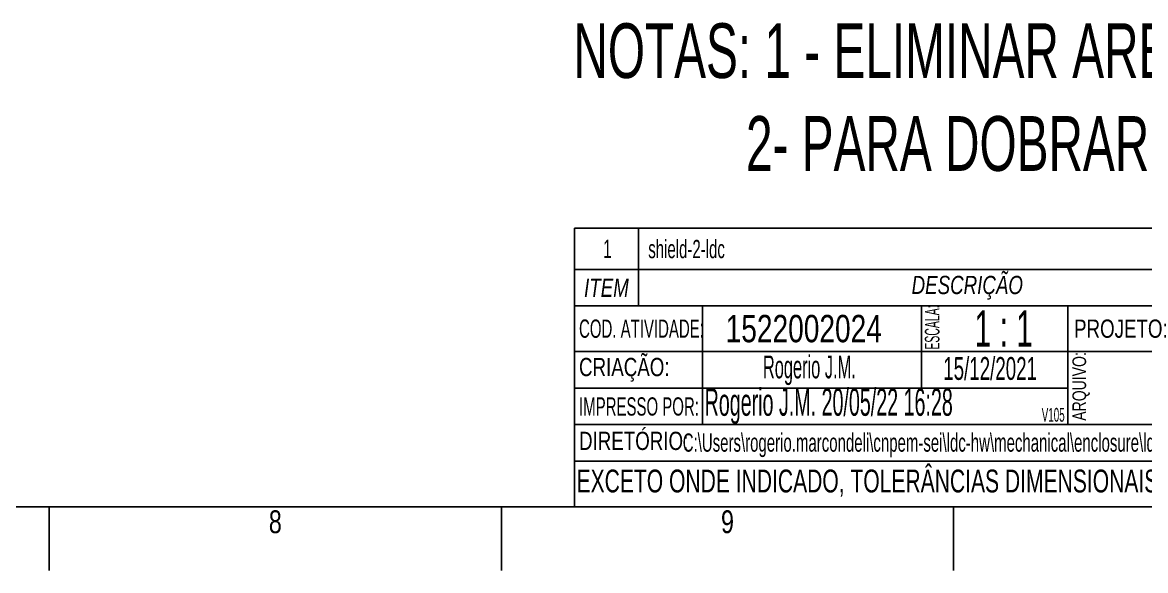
# Model space of a CAD drawing. Header units: millimetres. Extents: x 15 to 597, y -3 to 423.
# Drawn here: x 343.6 to 466.5, y 0 to 60.1 of the extents above; entities that cross this region are included whole.
import ezdxf

# ---------------------------------------------------------------- set-up
doc = ezdxf.new("R2010")
doc.units = ezdxf.units.MM
doc.layers.get('0').update_dxf_attribs({"lineweight": 25})
doc.layers.add('Legenda', color=7, linetype='Continuous', lineweight=25)
doc.layers.add('Legenda Texto', color=176, linetype='Continuous', lineweight=25, true_color=0x000080)
doc.layers.add('Texto', color=1, linetype='Continuous', lineweight=30, true_color=0xff0000)
doc.styles.add('style1', font='swisscl.ttf', dxfattribs={"width": 0.8})
doc.styles.add('Text Style146', font='ARIALN.TTF', dxfattribs={"width": 0.8})
doc.styles.add('Text Style47', font='swisscl.ttf', dxfattribs={"width": 0.7})
doc.styles.add('Text Style50', font='swisscli.ttf', dxfattribs={"width": 0.8})
doc.styles.add('Text Style51', font='swisscl.ttf', dxfattribs={"width": 0.8})
doc.styles.add('Text Style52', font='swisscl.ttf', dxfattribs={"width": 0.7})
doc.styles.add('Text Style53', font='swisscl.ttf')
doc.styles.add('Text Style54', font='ARIALNI.TTF', dxfattribs={"width": 0.7})
doc.styles.add('Text Style57', font='swisscl.ttf', dxfattribs={"width": 0.8})
doc.styles.add('Texto_1_5 - LNLS', font='swisscl.ttf')
doc.styles.add('Texto_2_5 - LNLS', font='swisscl.ttf')
doc.styles.add('Texto_3 - LNLS', font='swisscl.ttf')
doc.styles.add('Texto_4 - LNLS', font='swisscl.ttf', dxfattribs={"width": 0.85})

# ---------------------------------------------------------------- blocks, each defined once
blk = doc.blocks.new('Borders A2')
at = {"layer": 'Legenda'}
for p, q in [((25, 7), (587, 7)), ((346.5, 7), (346.5, 0)), ((396, 7), (396, 0)), ((445.5, 7), (445.5, 0))]:
    blk.add_line(p, q, dxfattribs=at)
at = {"layer": 'Legenda', "color": 236, "true_color": 0x800040, "char_height": 2.5, "attachment_point": 2, "style": 'Texto_2_5 - LNLS'}
for s, insert in [('8', (371.25, 6.6)), ('9', (420.75, 6.6))]:
    blk.add_mtext(s, dxfattribs=dict(at, insert=insert))
blk = doc.blocks.new('Title Blocks Legenda_CNPEM_LNLS')
at = {"layer": 'Legenda'}
for p, q in [((55, 146.23), (55, 120.23)), ((55, 146.23), (238, 146.23)), ((62, 142.23), (62, 146.23)), ((55, 142.23), (238, 142.23)), ((69, 142.23), (69, 129.23)), ((93, 133.23), (93, 142.23)), ((109, 142.23), (109, 129.23)), ((55, 137.23), (223, 137.23)), ((55, 133.23), (109, 133.23)), ((55, 129.23), (223, 129.23)), ((238, 125.23), (55, 125.23)), ((55, 120.23), (238, 120.23))]:
    blk.add_line(p, q, dxfattribs=at)
at = {"layer": 'Legenda Texto'}
for s, insert, char_height, width, attachment_point, style in [('\\fSwis721 LtCn BT|b0|i1;\\H2.0000;ITEM', (58.5, 144.23), 2, 9.7933, 5, 'Texto_1_5 - LNLS'), ('\\fSwis721 LtCn BT|b0|i1;\\H2.0000;DESCRIÇÃO', (98, 144.23), 2, 74.5403, 5, 'Texto_1_5 - LNLS'), ('\\fSwis721 LtCn BT|b0|i0;\\W0.80;\\H2.0000;COD. ATIVIDADE:', (55.5, 139.73), 2, 13.3892, 4, 'Texto_1_5 - LNLS'), ('\\fSwis721 LtCn BT|b0|i0;\\H2.0000;PROJETO:', (109.69, 139.73), 2, 9.9187, 4, 'Texto_1_5 - LNLS'), ('\\fSwis721 LtCn BT|b0|i0;\\H2.0000;CRIAÇÃO:', (55.5, 135.23), 2, 9.6465, 4, 'Texto_1_5 - LNLS'), ('\\fSwis721 LtCn BT|b0|i0;\\W0.70;Rogerio J.M. 20/05/22 16:28', (69.25, 131.24), 3, 39.6809, 4, 'Texto_3 - LNLS'), ('\\fSwis721 LtCn BT|b0|i0;\\W0.80;\\H2.0000;IMPRESSO POR:', (55.5, 131.2), 2, 13.3654, 4, 'Texto_1_5 - LNLS'), ('\\fSwis721 LtCn BT|b0|i0;\\H2.0000;DIRETÓRIO:', (55.5, 127.43), 2, 11.2726, 4, 'Texto_1_5 - LNLS')]:
    blk.add_mtext(s, dxfattribs=dict(at, insert=insert, char_height=char_height, width=width, attachment_point=attachment_point, style=style))
at = {"layer": 'Legenda Texto', "insert": (94.98, 137.44), "char_height": 1.6, "attachment_point": 7, "rotation": 90, "style": 'Texto_1_5 - LNLS'}
blk.add_mtext('\\fSwis721 LtCn BT|b0|i0;\\W0.70;\\H1.6000;ESCALA:', dxfattribs=at)
at = {"layer": 'Legenda Texto', "insert": (111.42, 129.65), "char_height": 1.5, "width": 8.1475, "attachment_point": 7, "rotation": 90, "style": 'Texto_1_5 - LNLS'}
blk.add_mtext('ARQUIVO:', dxfattribs=at)
at = {"layer": 'Legenda Texto', "style": 'Text Style53'}
blk.add_attdef('COST_CENTER_001', (71.55, 138.26), '', height=3, dxfattribs=at)
at = {"layer": 'Legenda Texto'}
for tag, p, height, style, width in [('PROJECT_001', (160.17, 138.94), 2, 'Text Style146', 0.8), ('AUTHOR_001', (75.63, 134.3), 2.5, 'Text Style52', 0.7), ('CREATION_DATE_001', (95.37, 134.13), 2.5, 'Text Style51', 0.8), ('FILENAME_001', (161, 130.78), 5, 'Text Style54', 0.7), ('FILENAME_AND_PATH_001', (66.85, 126.27), 2, 'Text Style50', 0.8)]:
    blk.add_attdef(tag, p, '', height=height, dxfattribs=dict(at, style=style, width=width))
at = {"layer": 'Texto', "color": 236, "true_color": 0x800040, "insert": (146.31, 122.67), "char_height": 2.5, "width": 182.7014, "attachment_point": 5, "style": 'Texto_4 - LNLS'}
blk.add_mtext('\\fSwis721 LtCn BT|b0|i0;\\W0.90;\\H2.5000;EXCETO ONDE INDICADO, TOLERÂNCIAS DIMENSIONAIS E GEOMÉTRICAS CONFORME \\fSwis721 LtCn BT|b0|i0;\\W0.90;\\H2.5000;NBR ISO 2768-fH\\fSwis721 LtCn BT|b0|i0;\\W0.90;\\H2.5000; E CLASSE DE ACABAMENTO MELHOR QUE \\fSwis721 LtCn BT|b0|i0;\\W0.90;\\H2.5000;N8 (Ra 3,2\\fSymbol|b0|i0;\\W0.90;\\H2.5000;m\\fSwis721 LtCn BT|b0|i0;\\W0.90;\\H2.5000;m)\\fSwis721 LtCn BT|b0|i0;\\W0.90;\\H2.5000;.', dxfattribs=at)
at = {"layer": 'Texto', "color": 176, "true_color": 0x000080}
for tag, p, height, style, width in [('Escala_001', (98.8, 137.77), 4, 'Text Style57', 0.8), ('VERSION_001', (106.15, 129.56), 1.5, 'Text Style47', 0.7)]:
    blk.add_attdef(tag, p, '', height=height, dxfattribs=dict(at, style=style, width=width))
blk = doc.blocks.new('LISTA DE PARTES')
at = {"layer": 'Legenda Texto'}
for p, q in [((587, 37.51), (404, 37.51)), ((404, 37.51), (404, 33)), ((411, 37.51), (411, 33)), ((587, 33), (404, 33))]:
    blk.add_line(p, q, dxfattribs=at)
at = {"layer": 'Legenda Texto', "color": 176, "true_color": 0x000080, "char_height": 2, "attachment_point": 7, "style": 'style1'}
for s, insert in [('1', (407.15, 34.27)), ('shield-2-ldc', (412.08, 34.21))]:
    blk.add_mtext(s, dxfattribs=dict(at, insert=insert))

msp = doc.modelspace()

# ---------------------------------------------------------------- block references
msp.add_blockref('Borders A2', (0, 0))
ref = msp.add_blockref('Title Blocks Legenda_CNPEM_LNLS', (349, -113.23))
ref.add_attrib('FILENAME_AND_PATH_001', 'C:\\Users\\rogerio.marcondeli\\cnpem-sei\\ldc-hw\\mechanical\\enclosure\\ldc-shields\\shield-2-ldc.ipt', (415.85, 13.03), dxfattribs={"layer": 'Legenda Texto', "height": 2, "style": 'Text Style50', "width": 0.8})
ref.add_attrib('CREATION_DATE_001', '15/12/2021', (444.37, 20.9), dxfattribs={"layer": 'Legenda Texto', "height": 2.5, "style": 'Text Style51', "width": 0.8})
ref.add_attrib('AUTHOR_001', 'Rogerio J.M.', (424.63, 21.07), dxfattribs={"layer": 'Legenda Texto', "height": 2.5, "style": 'Text Style52', "width": 0.7})
ref.add_attrib('COST_CENTER_001', '1522002024', (420.55, 25.02), dxfattribs={"layer": 'Legenda Texto', "height": 3, "style": 'Text Style53'})
ref.add_attrib('VERSION_001', 'V105', (455.15, 16.32), dxfattribs={"layer": 'Texto', "color": 176, "true_color": 0x000080, "height": 1.5, "style": 'Text Style47', "width": 0.7})
ref.add_attrib('Escala_001', '1 : 1', (447.8, 24.53), dxfattribs={"layer": 'Texto', "color": 176, "true_color": 0x000080, "height": 4, "style": 'Text Style57', "width": 0.8})
at = {"layer": 'Legenda Texto'}
msp.add_blockref('LISTA DE PARTES', (0, 0), dxfattribs=at)

# ---------------------------------------------------------------- texts
at = {"layer": 'Texto', "color": 236, "true_color": 0x80003f, "insert": (403.88, 59.98), "char_height": 6, "width": 112.5813, "attachment_point": 1, "line_spacing_factor": 1.017241, "style": 'Texto_4 - LNLS'}
msp.add_mtext('\\fSwis721 LtCn BT|b0|i0;\\H6.0000;NOTAS: 1 - ELIMINAR ARESTAS CORTANTES.\\P\\fSwis721 LtCn BT|b0|i0;\\H6.0000;             2- PARA DOBRAR, VIDE FOLHA 02.', dxfattribs=at)

doc.saveas('drawing.dxf')
